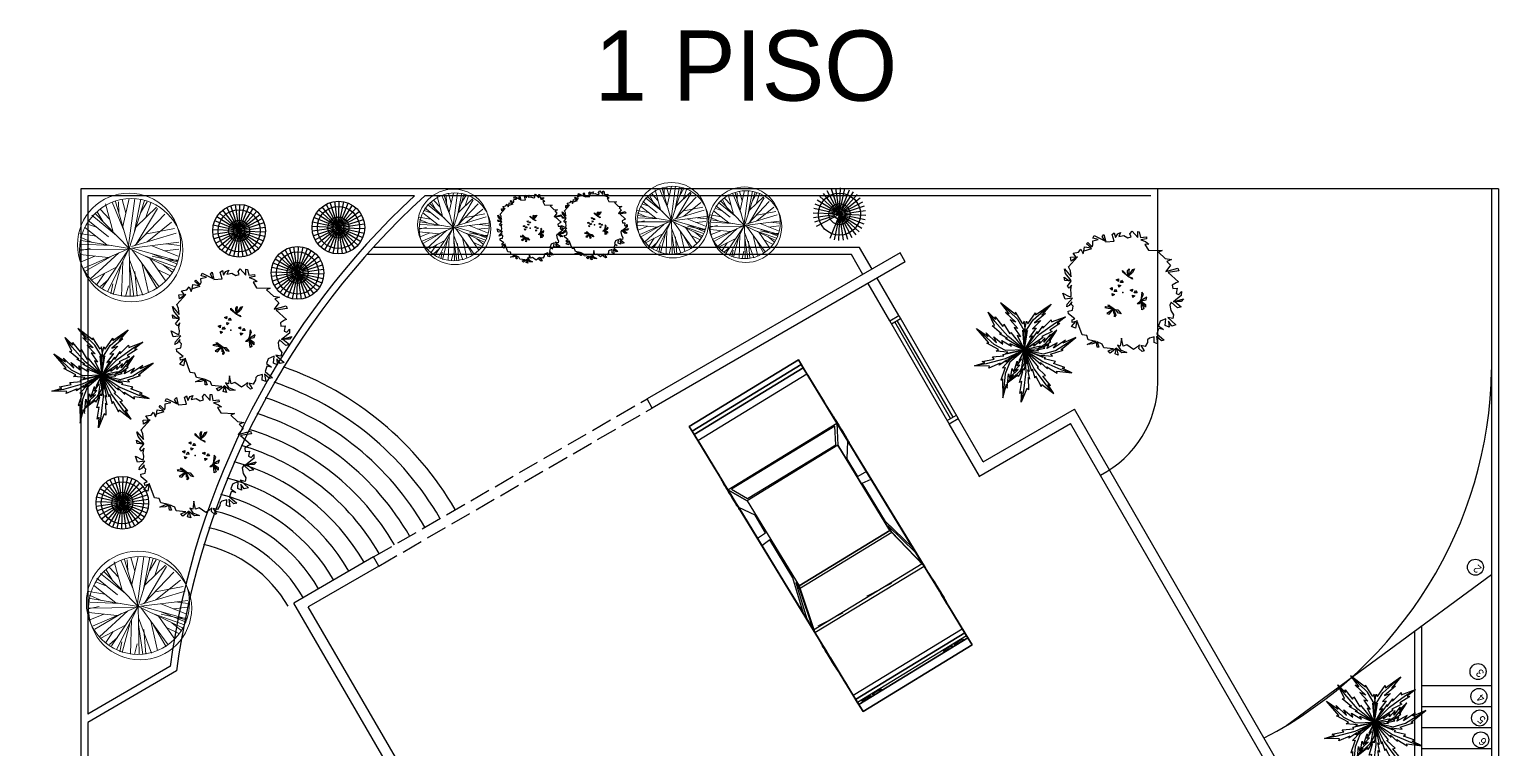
# Model space of a CAD drawing. Header units: millimetres. Extents: x 566 to 687, y 224 to 248.
# Drawn here: x 565.61 to 586.54, y 237.68 to 247.94 of the extents above; entities that cross this region are included whole.
import ezdxf
from ezdxf.enums import TextEntityAlignment as Align

# ---------------------------------------------------------------- set-up
doc = ezdxf.new("R2010")
doc.units = ezdxf.units.MM
doc.header["$LTSCALE"] = 0.05
doc.linetypes.add('ACAD_ISO02W100', pattern=[15, 12, -3])
for name, color, linetype in [('Arbol-Conservar', 84, 'Continuous'), ('escaleras', 30, 'Continuous'), ('muros', 2, 'Continuous'), ('ventanas', 1, 'Continuous')]:
    doc.layers.add(name, color=color, linetype=linetype)
doc.layers.add('Arbol-existente', color=40, linetype='Continuous', lineweight=9)
doc.layers.add('TEXTO', color=7, linetype='Continuous', lineweight=9)
doc.styles.add('ARIAL', font='arial.ttf')

# ---------------------------------------------------------------- blocks, each defined once
blk = doc.blocks.new('Arbol existente')
for p, q in [((-0.45, 1.65), (-1.79, 4.26)), ((-1.11, 3.54), (-1.59, 4.36)), ((0, 0), (-1.21, 4.41)), ((0, 0), (-0.63, 4.47)), ((-0.5, 3.5), (-0.4, 4.52)), ((-0.3, 2.14), (0.63, 4.6)), ((0.16, 3.35), (0, 4.6)), ((0, 0), (1.96, 4.28)), ((0.45, 0.98), (0.8, 4.58)), ((0.71, 1.56), (1.62, 4.34)), ((-1.86, 1.26), (-3.59, 2.88)), ((-1.18, 1.24), (-3.38, 3.1)), ((0, 0), (-3.12, 3.31)), ((-2.31, 2.68), (-2.79, 3.61)), ((-0.37, 1.34), (-2.48, 3.85)), ((0.11, 0.25), (3.42, 3.28)), ((0.9, 1.96), (3.1, 3.58)), ((1.94, 2.73), (2.55, 4)), ((2.76, 2.48), (3.37, 3.35)), ((-1.83, 0.24), (-4.17, 1.89)), ((-0.74, 0.78), (-3.91, 2.43)), ((0, 0), (3.9, 2.5)), ((1.44, 0.92), (3.68, 2.75)), ((2.98, 1.91), (4.19, 2.32)), ((3.11, 1.25), (4.44, 2.08)), ((-2.22, 0.32), (-4.54, 1.07)), ((-0.26, -0.08), (-4.54, 0.8)), ((1.71, -0.11), (4.75, 0.05)), ((1.82, 1.16), (4.49, 1.34)), ((2.19, 0.49), (4.7, 0.64)), ((3.66, 0.6), (4.57, 0.97)), ((-2.07, -0.61), (-4.66, -0.02)), ((-3.33, -0.32), (-4.66, -0.69)), ((-3.4, -0.99), (-4.54, -1.04)), ((0, 0), (-4.48, -1.31)), ((-1.64, -0.48), (-4.43, -1.65)), ((-1.97, -1.09), (-4.39, -1.96)), ((-2.12, -0.92), (-4.27, -2.12)), ((-0.18, -0.21), (-4.21, -2.19)), ((0, 0), (-3.12, -3.59)), ((-0.04, -0.27), (-2.34, -4.07)), ((-0.21, -0.56), (-0.34, -4.68)), ((-0.22, -0.74), (0.53, -4.62)), ((0, 0), (1.97, -4.34)), ((0, 0), (3.93, -2.44)), ((0, 0), (4.67, -0.29)), ((0.23, -0.15), (2.77, -3.87)), ((1.46, -0.9), (4.15, -2.17)), ((1.84, -1.14), (3.18, -3.53)), ((2.16, -0.13), (4.52, -1.64)), ((3.25, -0.83), (4.49, -0.92)), ((3.53, -0.22), (4.58, -0.55)), ((-3.34, -1.6), (-4.16, -2.25)), ((-1.42, -1.63), (-3.94, -2.55)), ((-2.63, -2.07), (-3.55, -3.1)), ((-2.32, -2.67), (-3.35, -3.4)), ((-0.31, -2.14), (-1.93, -4.27)), ((-0.84, -1.6), (-1.31, -4.54)), ((0.89, -1.97), (0.68, -4.65)), ((0.71, -1.56), (2.31, -4.22)), ((2.47, -2.27), (3.61, -2.99)), ((3.01, -1.86), (3.72, -2.59)), ((0.79, -3.25), (1.37, -4.57)), ((1.46, -3.22), (1.69, -4.42))]:
    blk.add_line(p, q)
for centre in [(-0.25, 0), (0.25, -0.25)]:
    blk.add_circle(centre, 4.9)
blk = doc.blocks.new('Urapan-0')
for points in [[(-5.38, 0.31), (-5.61, 0.82), (-6.64, 0.82), (-6.46, 1.06), (-5.75, 1.06), (-6.36, 1.57), (-5.99, 1.71), (-5.61, 1.25), (-5.33, 1.71), (-5.29, 1.95), (-5.47, 2.18), (-5.57, 2.65), (-5.15, 2.88), (-5.8, 3.07), (-5.71, 3.26), (-5.24, 3.26), (-5.01, 2.93), (-4.96, 3.35), (-4.87, 3.72), (-4.02, 3.82), (-3.84, 4.19), (-3.13, 3.68), (-3.6, 4.38), (-3.32, 4.52), (-3.88, 4.66), (-4.58, 4.42), (-4.21, 4.8), (-3.46, 4.84), (-4.07, 5.22), (-3.74, 5.36), (-3.46, 4.8), (-3.32, 5.64), (-2.99, 5.59), (-3.27, 5.08), (-2.43, 5.69), (-2.06, 5.5), (-1.49, 5.69), (-2.01, 5.97), (-1.87, 6.11), (-1.49, 5.78), (-1.26, 6.15), (-0.89, 6.57), (-1.12, 6.01), (-1.4, 5.73), (-0.65, 6.15), (-0.23, 5.92), (0.19, 6.2), (1.6, 5.45), (1.17, 6.15), (1.6, 6.29), (1.6, 5.59), (1.83, 5.92), (2.02, 5.73), (1.88, 5.45), (2.72, 5.5), (2.95, 5.31), (2.67, 4.94), (2.91, 4.56), (3.14, 4.56), (3.33, 4.33), (3.28, 4.8), (3.37, 5.08), (3.52, 4.84), (3.52, 4), (4.04, 4.6), (4.63, 4.28), (3.89, 4.1), (3.75, 3.97), (3.98, 3.68), (4.25, 3.46), (4.51, 3.05), (4.5, 3.44), (4.78, 3.4), (4.83, 2.74), (5.39, 3.16), (5.67, 2.93), (5.2, 2.88), (4.87, 2.69), (5.81, 2.55), (6.23, 2.27), (5.15, 2.41), (5.62, 1.99), (6.04, 1.81), (6.04, 0.4), (6.23, 1.2), (6.56, 0.92), (6.18, 0.5), (6.65, 0.4), (6.29, -0.03), (6.32, -0.43), (5.83, -0.22), (5.94, -0.49)], [(-0.45, 1.92), (-0.1, 1.96), (0.11, 1.94), (0.26, 2.06), (-0.45, 1.95), (0.02, 2.13), (0.31, 2.31), (0.35, 2.45), (-0.45, 1.96), (-0.26, 2.78), (-0.49, 2.65), (-0.48, 1.97), (-0.84, 1.7), (-1.39, 1.79), (-1.14, 1.91), (-0.83, 1.89), (-0.45, 1.95), (-1.08, 2.26), (-1.09, 2.49), (-0.89, 2.21), (-0.85, 2.31), (-0.51, 1.99)], [(-0.14, -6.06), (0.04, -5.68), (-0.94, -5.66), (-1.5, -6.03), (-1.26, -5.54), (-1.83, -5.52), (-1.92, -4.68), (-2.62, -5.8), (-2.9, -5.66), (-2.15, -4.77), (-3.61, -4.77), (-3.51, -4.54), (-3.37, -4.07), (-3.65, -3.84), (-3.98, -4.16), (-4.26, -3.7), (-4.54, -3.79), (-4.54, -4.21), (-4.82, -3.88), (-4.64, -2.85), (-5.24, -3.79), (-5.24, -3.42), (-4.73, -2.95), (-5.62, -3), (-5.38, -2.67), (-4.5, -2.67), (-4.59, -2.34), (-5.06, -1.97), (-5.57, -1.83), (-5.76, -1.5), (-5.29, -1.22), (-6.46, -1.22), (-6.23, -0.84), (-5.62, -0.99), (-6.09, -0.56), (-5.67, -0.42), (-5.24, -0.99), (-4.96, -0.38), (-5.15, 0.09), (-5.81, 0.04), (-5.38, 0.28)], [(-2.07, -0.61), (-2.65, -0.67), (-2.83, -0.47), (-2.03, -0.61), (-2.36, -1.08), (-2.24, -1.33), (-2.01, -0.59), (-1.75, -1.32), (-1.49, -1.37), (-2.01, -0.63), (-2.81, -0.21), (-2.73, 0.01), (-2.05, -0.63), (-2.1, -0.25), (-1.95, -0.14), (-1.99, -0.61)], [(5.51, -1.21), (5.94, -0.49), (6.21, -0.89), (5.61, -1.26), (6.26, -1.26), (6.26, -1.45), (5.61, -1.4), (5.7, -1.63), (5.98, -1.91), (5.65, -2.43), (6.17, -2.15), (6.26, -2.43), (5.04, -2.76), (5.56, -2.94), (5.56, -3.22), (4.9, -2.76), (4.29, -3.41), (4.9, -3.78), (4.86, -4.06), (4.44, -3.78), (4.53, -4.25), (4.39, -4.53), (4.25, -4.11), (3.92, -4.53), (3.45, -4.63), (3.26, -4.95), (3.55, -5.09), (3.59, -5.47), (2.7, -5.37), (3.12, -5.84), (2.98, -5.93), (2.47, -5.56), (2.05, -6.03), (1.91, -5.89), (2.28, -5.42), (1.81, -5.61), (1.35, -5.65), (1.63, -5.33), (0.97, -5.14), (-0.14, -6.06)], [(0.7, -1.61), (1.17, -2.07), (1.17, -2.31), (0.69, -1.63), (0.83, -2.5), (0.74, -2.68), (0.64, -2.25), (0.7, -1.64), (0.29, -1.8), (0.14, -1.73), (0.7, -1.63), (1.43, -1.59), (1.56, -1.72), (0.74, -1.64)]]:
    blk.add_lwpolyline(points)
for points in [[(0.74, 0.83), (0.51, 0.74), (0.54, 0.99)], [(0.53, 0.33), (0.74, 0.53), (0.81, 0.25)], [(1, 0.57), (1.26, 0.6), (1.16, 0.36)], [(-0.96, -0.48), (-1.19, -0.57), (-1.15, -0.32)], [(-1.16, -0.98), (-0.95, -0.78), (-0.88, -1.06)], [(-0.69, -0.74), (-0.43, -0.71), (-0.53, -0.95)], [(0.86, -0.3), (0.63, -0.39), (0.67, -0.15)], [(0.66, -0.8), (0.87, -0.6), (0.94, -0.88)], [(1.12, -0.56), (1.39, -0.53), (1.28, -0.77)]]:
    blk.add_lwpolyline(points, close=True)
blk.add_point((0, 0))
at = {"layer": 'TEXTO', "style": 'ARIAL'}
blk.add_attdef('0', text='', height=5, rotation=242.4412, dxfattribs=at).set_placement((-12.41, 6.48), align=Align.MIDDLE_CENTER)
blk = doc.blocks.new('Palma yuca-0')
for points in [[(0, 0), (0.285, 0.887), (0.196, 0.786), (0.21, 1.337), (0.121, 1.236), (-0.121, 1.826), (-0.145, 1.727), (-0.76, 2.383)], [(0, 0), (0.128, 0.902), (-0.085, 1.469), (-0.76, 2.383)], [(-0.76, 2.383), (-0.445, 1.79), (-0.603, 1.901), (-0.187, 1.357), (-0.446, 1.515), (-0.148, 1.052), (-0.32, 1.131), (-0.096, 0.64), (-0.227, 0.731), (0, 0)], [(0, 0), (0.405, 0.941), (0.913, 1.722), (1.257, 2.154), (1.005, 1.717), (1.127, 1.76), (0.786, 1.299), (0.91, 1.276), (0.538, 0.879), (0.616, 0.859), (0, 0), (0.268, 1.023), (0.298, 0.922), (0.411, 1.358), (0.44, 1.258), (0.678, 1.783), (0.719, 1.688), (1.257, 2.154)], [(0, 0), (-0.725, 0.724), (-1.264, 1.484), (-1.539, 1.963), (-1.226, 1.567), (-1.22, 1.697), (-0.918, 1.209), (-0.851, 1.316), (-0.619, 0.824), (-0.571, 0.89), (0, 0), (-0.852, 0.627), (-0.747, 0.617), (-1.111, 0.882), (-1.007, 0.873), (-1.407, 1.287), (-1.304, 1.29), (-1.539, 1.963)], [(0, 0), (-0.51, 0.43), (-0.418, 0.402), (-0.636, 0.732), (-0.544, 0.704), (-0.621, 1.154), (-0.57, 1.103), (-0.446, 1.735)], [(0, 0), (-0.421, 0.499), (-0.508, 0.924), (-0.446, 1.735)], [(-0.446, 1.735), (-0.411, 1.256), (-0.358, 1.383), (-0.403, 0.895), (-0.306, 1.089), (-0.31, 0.695), (-0.237, 0.808), (-0.186, 0.425), (-0.141, 0.53), (0, 0)], [(0, 0), (-0.955, 0.372), (-1.867, 0.558), (-2.417, 0.617), (-1.928, 0.49), (-2.045, 0.432), (-1.477, 0.352), (-1.548, 0.248), (-1.004, 0.234), (-1.044, 0.164), (0, 0), (-0.917, 0.527), (-0.866, 0.435), (-1.256, 0.661), (-1.205, 0.569), (-1.745, 0.768), (-1.707, 0.673), (-2.417, 0.617)], [(0, 0), (0.554, 0.749), (0.523, 0.618), (0.963, 0.951), (0.933, 0.82), (1.553, 0.967), (1.487, 0.891), (2.378, 0.775)], [(0, 0), (0.658, 0.63), (1.242, 0.789), (2.378, 0.775)], [(2.378, 0.775), (1.713, 0.684), (1.895, 0.621), (1.211, 0.641), (1.491, 0.523), (0.94, 0.494), (1.105, 0.401), (0.576, 0.296), (0.726, 0.243), (0, 0)], [(0, 0), (-1.012, -0.158), (-1.895, -0.455), (-2.4, -0.68), (-1.913, -0.545), (-1.985, -0.653), (-1.454, -0.437), (-1.463, -0.563), (-0.985, -0.302), (-0.985, -0.383), (0, 0), (-1.057, -0.005), (-0.967, -0.059), (-1.418, -0.059), (-1.328, -0.113), (-1.895, -0.212), (-1.814, -0.275), (-2.4, -0.68)], [(0, 0), (-0.876, -0.317), (-0.742, -0.325), (-1.186, -0.652), (-1.052, -0.66), (-1.37, -1.213), (-1.278, -1.171), (-1.421, -2.058)], [(0, 0), (-0.792, -0.451), (-1.111, -0.965), (-1.421, -2.058)], [(-1.421, -2.058), (-1.144, -1.447), (-1.136, -1.64), (-0.96, -0.978), (-0.926, -1.28), (-0.742, -0.76), (-0.7, -0.945), (-0.448, -0.467), (-0.44, -0.627), (0, 0)], [(0, 0), (-0.527, -0.409), (-0.434, -0.385), (-0.665, -0.705), (-0.572, -0.681), (-0.668, -1.128), (-0.614, -1.079), (-0.516, -1.716)], [(0, 0), (-0.441, -0.481), (-0.545, -0.902), (-0.516, -1.716)], [(-0.516, -1.716), (-0.462, -1.238), (-0.414, -1.368), (-0.439, -0.878), (-0.35, -1.076), (-0.339, -0.682), (-0.269, -0.798), (-0.203, -0.417), (-0.162, -0.524), (0, 0)], [(0, 0), (-0.038, -1.024), (-0.229, -1.936), (-0.393, -2.463), (-0.316, -1.964), (-0.415, -2.048), (-0.263, -1.495), (-0.387, -1.519), (-0.184, -1.014), (-0.264, -1.023), (0, 0), (0.119, -1.051), (0.055, -0.968), (0.108, -1.415), (0.044, -1.332), (0.012, -1.907), (-0.06, -1.834), (-0.393, -2.463)], [(0, 0), (1.023, 0.055), (1.948, -0.052), (2.489, -0.168), (1.985, -0.136), (2.078, -0.227), (1.513, -0.126), (1.548, -0.247), (1.026, -0.091), (1.043, -0.17), (0, 0), (1.035, 0.214), (0.958, 0.143), (1.399, 0.236), (1.322, 0.165), (1.898, 0.186), (1.832, 0.107), (2.489, -0.168)], [(0, 0), (0.685, -0.631), (0.558, -0.587), (0.842, -1.06), (0.715, -1.015), (0.795, -1.648), (0.726, -1.574), (0.515, -2.447)], [(0, 0), (0.556, -0.722), (0.651, -1.32), (0.515, -2.447)], [(0.515, -2.447), (0.496, -1.777), (0.414, -1.951), (0.507, -1.273), (0.359, -1.538), (0.39, -0.988), (0.28, -1.142), (0.233, -0.604), (0.163, -0.748), (0, 0)], [(0, 0), (0.518, -0.774), (0.494, -0.641), (0.918, -0.994), (0.894, -0.862), (1.507, -1.038), (1.444, -0.959), (2.34, -0.883)], [(0, 0), (0.628, -0.66), (1.205, -0.846), (2.34, -0.883)], [(2.34, -0.883), (1.68, -0.762), (1.865, -0.707), (1.18, -0.696), (1.465, -0.591), (0.917, -0.537), (1.085, -0.452), (0.562, -0.322), (0.714, -0.276), (0, 0)]]:
    blk.add_lwpolyline(points)
blk.add_point((0, 0))
at = {"layer": 'TEXTO', "style": 'ARIAL'}
blk.add_attdef('0', text='', height=2.5, rotation=242.44119, dxfattribs=at).set_placement((-3.103, 1.619), align=Align.MIDDLE_CENTER)
blk = doc.blocks.new('car')
at = {"color": 8, "extrusion": (-0.51416, 1.80689e-15, 0.857694), "const_width": 0.0127, "elevation": 0.047}
for points in [[(-1.452, 1.997), (-1.857, 2.033)], [(-0.64, 1.997), (-1.045, 2.033)]]:
    blk.add_lwpolyline(points, dxfattribs=at)
at = {"color": 8, "extrusion": (-1.22515e-16, 1, -1.83772e-16)}
for centre, radius in [((-1.259, 0.388, 1.941), 0.388), ((-1.259, 0.388, 1.945), 0.251), ((-3.962, 0.388, 1.941), 0.388), ((-3.962, 0.388, 1.945), 0.251)]:
    blk.add_circle(centre, radius, dxfattribs=at)
at = {"extrusion": (-1.22515e-16, 1, -1.83772e-16)}
for centre, radius in [((-1.259, 0.388, 1.948), 0.194), ((-1.259, 0.388, 1.948), 0.138), ((-3.962, 0.388, 1.948), 0.194), ((-3.962, 0.388, 1.948), 0.138)]:
    blk.add_circle(centre, radius, dxfattribs=at)
at = {"color": 7, "extrusion": (-0.985083, 9.05695e-16, 0.172078)}
for centre in [(-1.801, 0.876, -0.329), (-1.622, 0.876, -0.329), (-0.44, 0.876, -0.329), (-0.26, 0.876, -0.329)]:
    blk.add_circle(centre, 0.0762, dxfattribs=at)
at = {"color": 8, "extrusion": (-1.22515e-16, -1, -1.83772e-16)}
for centre, radius in [((1.259, 0.388, -0.12), 0.388), ((1.259, 0.388, -0.117), 0.251), ((3.962, 0.388, -0.12), 0.388), ((3.962, 0.388, -0.117), 0.251)]:
    blk.add_circle(centre, radius, dxfattribs=at)
at = {"extrusion": (-1.22515e-16, -1, -1.83772e-16)}
for centre, radius in [((1.259, 0.388, -0.114), 0.194), ((1.259, 0.388, -0.114), 0.138), ((3.962, 0.388, -0.114), 0.194), ((3.962, 0.388, -0.114), 0.138)]:
    blk.add_circle(centre, radius, dxfattribs=at)
at = {"color": 8}
for points in [[(0.462, 0.12, 0.713), (0.462, 1.941, 0.713), (0.343, 1.941, 0.673), (0.343, 0.12, 0.673)], [(0.343, 1.941, 0.673), (0.343, 0.12, 0.673), (0.343, 0.12, 0.488), (0.343, 1.941, 0.488)], [(0.343, 0.12, 0.488), (0.343, 1.941, 0.488), (0.546, 1.941, 0.434), (0.546, 0.12, 0.434)], [(0.462, 1.941, 0.713), (0.343, 1.941, 0.673), (0.343, 1.941, 0.488), (0.546, 1.941, 0.434)], [(4.864, 0.12, 0.401), (5.098, 0.12, 0.401), (5.098, 1.941, 0.401), (4.864, 1.941, 0.401)], [(5.098, 1.941, 0.627), (5.098, 1.941, 0.401), (4.864, 1.941, 0.401), (5.019, 1.941, 0.627)], [(5.019, 1.941, 0.627), (5.098, 1.941, 0.627), (5.098, 0.12, 0.627), (5.019, 0.12, 0.627)], [(5.098, 1.941, 0.627), (5.098, 1.941, 0.401), (5.098, 0.12, 0.401), (5.098, 0.12, 0.627)], [(0.462, 0.12, 0.713), (0.343, 0.12, 0.673), (0.343, 0.12, 0.488), (0.546, 0.12, 0.434)], [(5.098, 0.12, 0.627), (5.098, 0.12, 0.401), (4.864, 0.12, 0.401), (5.019, 0.12, 0.627)]]:
    blk.add_3dface(points, dxfattribs=at)
for points in [[(0.496, 0.12, 0.906), (0.496, 1.941, 0.906), (0.462, 1.941, 0.713), (0.462, 0.12, 0.713)], [(1.043, 1.941, 0.762), (0.885, 1.941, 0.604), (0.462, 1.941, 0.713), (0.496, 1.941, 0.906)], [(0.885, 1.941, 0.604), (0.827, 1.941, 0.388), (0.546, 1.941, 0.434), (0.462, 1.941, 0.713)], [(1.043, 1.941, 0.762), (1.259, 1.941, 0.82), (1.238, 1.941, 0.993), (0.496, 1.941, 0.906)], [(1.659, 1.941, 1.042), (1.659, 0.12, 1.042), (0.496, 0.12, 0.906), (0.496, 1.941, 0.906)], [(0.614, 0.12, 0.348), (0.546, 0.12, 0.434), (0.546, 1.941, 0.434), (0.614, 1.941, 0.348)], [(0.546, 1.941, 0.434), (0.614, 1.941, 0.348), (0.831, 1.941, 0.329), (0.827, 1.941, 0.388)], [(1.659, 1.941, 1.042), (1.474, 1.941, 0.762), (1.259, 1.941, 0.82), (1.238, 1.941, 0.993)], [(3.746, 1.941, 0.762), (3.744, 1.941, 1.059), (1.659, 1.941, 1.042), (1.474, 1.941, 0.762)], [(3.589, 1.941, 0.604), (3.746, 1.941, 0.762), (1.474, 1.941, 0.762), (1.632, 1.941, 0.604)], [(1.632, 1.941, 0.604), (1.68, 1.941, 0.426), (3.531, 1.941, 0.388), (3.589, 1.941, 0.604)], [(2.344, 1.789, 1.453), (1.659, 1.941, 1.042), (1.659, 0.12, 1.042), (2.344, 0.273, 1.453)], [(2.344, 1.789, 1.453), (1.659, 1.941, 1.042), (4.042, 1.941, 1.061), (3.766, 1.789, 1.453)], [(1.68, 1.941, 0.426), (1.69, 1.941, 0.277), (3.523, 1.941, 0.277), (3.531, 1.941, 0.388)], [(4.042, 1.941, 1.061), (3.962, 1.941, 0.82), (3.746, 1.941, 0.762), (3.744, 1.941, 1.059)], [(3.766, 1.789, 1.453), (4.042, 1.941, 1.061), (4.042, 0.12, 1.061), (3.766, 0.273, 1.453)], [(4.963, 1.941, 0.942), (4.042, 1.941, 1.061), (3.962, 1.941, 0.82), (4.178, 1.941, 0.762)], [(4.042, 0.12, 1.061), (4.963, 0.12, 0.942), (4.963, 1.941, 0.942), (4.042, 1.941, 1.061)], [(4.336, 1.941, 0.604), (4.178, 1.941, 0.762), (4.963, 1.941, 0.942), (4.963, 1.941, 0.81)], [(4.336, 1.941, 0.604), (4.963, 1.941, 0.81), (5.019, 1.941, 0.762), (5.019, 1.941, 0.627)], [(4.394, 1.941, 0.388), (4.336, 1.941, 0.604), (5.019, 1.941, 0.627), (4.864, 1.941, 0.401)], [(4.864, 1.941, 0.401), (4.839, 1.941, 0.365), (4.389, 1.941, 0.325), (4.394, 1.941, 0.388)], [(4.963, 0.12, 0.81), (5.019, 0.12, 0.762), (5.019, 1.941, 0.762), (4.963, 1.941, 0.81)], [(4.963, 0.12, 0.942), (4.963, 0.12, 0.81), (4.963, 1.941, 0.81), (4.963, 1.941, 0.942)], [(5.019, 0.12, 0.762), (5.019, 0.12, 0.627), (5.019, 1.941, 0.627), (5.019, 1.941, 0.762)], [(3.766, 1.789, 1.453), (2.344, 1.789, 1.453), (2.344, 0.273, 1.453), (3.766, 0.273, 1.453)], [(4.042, 0.12, 1.061), (3.766, 0.273, 1.453), (2.344, 0.273, 1.453), (1.659, 0.12, 1.042)], [(1.043, 0.12, 0.762), (0.885, 0.12, 0.604), (0.462, 0.12, 0.713), (0.496, 0.12, 0.906)], [(0.885, 0.12, 0.604), (0.827, 0.12, 0.388), (0.546, 0.12, 0.434), (0.462, 0.12, 0.713)], [(1.043, 0.12, 0.762), (1.259, 0.12, 0.82), (1.238, 0.12, 0.993), (0.496, 0.12, 0.906)], [(0.546, 0.12, 0.434), (0.614, 0.12, 0.348), (0.831, 0.12, 0.329), (0.827, 0.12, 0.388)], [(1.659, 0.12, 1.042), (1.474, 0.12, 0.762), (1.259, 0.12, 0.82), (1.238, 0.12, 0.993)], [(3.746, 0.12, 0.762), (3.744, 0.12, 1.059), (1.659, 0.12, 1.042), (1.474, 0.12, 0.762)], [(1.632, 0.12, 0.604), (1.68, 0.12, 0.426), (3.531, 0.12, 0.388), (3.589, 0.12, 0.604)], [(1.68, 0.12, 0.426), (1.69, 0.12, 0.277), (3.523, 0.12, 0.277), (3.531, 0.12, 0.388)], [(4.042, 0.12, 1.061), (3.962, 0.12, 0.82), (3.746, 0.12, 0.762), (3.744, 0.12, 1.059)], [(4.963, 0.12, 0.942), (4.042, 0.12, 1.061), (3.962, 0.12, 0.82), (4.178, 0.12, 0.762)], [(4.336, 0.12, 0.604), (4.178, 0.12, 0.762), (4.963, 0.12, 0.942), (4.963, 0.12, 0.81)], [(4.336, 0.12, 0.604), (4.963, 0.12, 0.81), (5.019, 0.12, 0.762), (5.019, 0.12, 0.627)], [(4.394, 0.12, 0.388), (4.336, 0.12, 0.604), (5.019, 0.12, 0.627), (4.864, 0.12, 0.401)], [(4.864, 0.12, 0.401), (4.839, 0.12, 0.365), (4.389, 0.12, 0.325), (4.394, 0.12, 0.388)]]:
    blk.add_3dface(points)
at = {"color": 4}
for points in [[(2.311, 1.802, 1.437), (2.311, 0.261, 1.437), (1.701, 0.125, 1.071), (1.701, 1.941, 1.071)], [(2.311, 1.802, 1.437), (2.412, 1.803, 1.423), (1.888, 1.939, 1.067), (1.701, 1.941, 1.071)], [(1.977, 1.939, 1.069), (2.488, 1.803, 1.425), (3.124, 1.803, 1.429), (3.108, 1.941, 1.073)], [(3.238, 1.802, 1.432), (3.53, 1.8, 1.439), (3.743, 1.941, 1.077), (3.235, 1.94, 1.076)], [(3.788, 0.294, 1.427), (4.022, 0.167, 1.094), (4.022, 1.894, 1.094), (3.788, 1.767, 1.427)], [(2.311, 0.261, 1.437), (2.412, 0.259, 1.423), (1.888, 0.122, 1.067), (1.701, 0.125, 1.071)], [(1.977, 0.123, 1.069), (2.488, 0.259, 1.425), (3.124, 0.259, 1.429), (3.108, 0.121, 1.073)], [(3.238, 0.26, 1.432), (3.53, 0.261, 1.439), (3.743, 0.12, 1.077), (3.235, 0.122, 1.076)]]:
    blk.add_3dface(points, dxfattribs=at)
at = {"invisible_edges": 2}
blk.add_3dface([(3.589, 0.12, 0.604), (3.746, 0.12, 0.762), (1.474, 0.12, 0.762), (1.632, 0.12, 0.604)], dxfattribs=at)

msp = doc.modelspace()

# ---------------------------------------------------------------- linework, layer by layer
at = {"layer": 'Arbol-Conservar'}
for p, q in [((577.1, 245.357), (576.877, 245.558)), ((577.151, 245.313), (576.925, 245.603)), ((577.12, 245.373), (576.979, 245.638)), ((577.153, 245.314), (577.04, 245.664)), ((577.145, 245.382), (577.103, 245.679)), ((577.156, 245.315), (577.169, 245.682)), ((577.158, 245.314), (577.296, 245.655)), ((577.16, 245.313), (577.406, 245.586)), ((577.171, 245.381), (577.233, 245.674)), ((577.195, 245.371), (577.354, 245.625)), ((577.215, 245.353), (577.451, 245.538)), ((568.545, 245.12), (568.323, 245.321)), ((568.597, 245.076), (568.37, 245.365)), ((568.566, 245.136), (568.425, 245.401)), ((568.599, 245.077), (568.485, 245.426)), ((568.591, 245.144), (568.549, 245.441)), ((568.601, 245.077), (568.614, 245.444)), ((568.604, 245.077), (568.742, 245.417)), ((568.606, 245.075), (568.852, 245.348)), ((568.617, 245.143), (568.679, 245.436)), ((568.641, 245.133), (568.8, 245.388)), ((570.01, 245.12), (569.698, 245.315)), ((569.96, 245.166), (569.737, 245.367)), ((570.011, 245.122), (569.785, 245.412)), ((569.981, 245.182), (569.84, 245.447)), ((570.014, 245.123), (569.9, 245.473)), ((570.005, 245.19), (569.964, 245.488)), ((570.016, 245.124), (570.029, 245.491)), ((570.019, 245.123), (570.156, 245.464)), ((570.021, 245.122), (570.267, 245.395)), ((570.031, 245.19), (570.094, 245.483)), ((570.056, 245.18), (570.215, 245.434)), ((570.075, 245.162), (570.311, 245.347)), ((577.08, 245.31), (576.781, 245.32)), ((577.148, 245.309), (576.789, 245.385)), ((577.086, 245.335), (576.808, 245.448)), ((577.149, 245.311), (576.837, 245.506)), ((577.162, 245.311), (577.487, 245.483)), ((577.163, 245.308), (577.527, 245.359)), ((577.227, 245.33), (577.512, 245.423)), ((568.594, 245.071), (568.234, 245.148)), ((568.532, 245.098), (568.254, 245.21)), ((568.595, 245.074), (568.283, 245.268)), ((568.608, 245.073), (568.932, 245.246)), ((568.609, 245.071), (568.973, 245.122)), ((568.66, 245.116), (568.897, 245.3)), ((568.673, 245.093), (568.958, 245.186)), ((569.941, 245.119), (569.641, 245.129)), ((570.008, 245.115), (569.645, 245.064)), ((570.009, 245.118), (569.649, 245.194)), ((569.946, 245.144), (569.668, 245.257)), ((570.009, 245.113), (569.685, 244.94)), ((570.011, 245.111), (569.765, 244.837)), ((570.013, 245.109), (569.875, 244.768)), ((570.016, 245.109), (570.003, 244.741)), ((570.018, 245.109), (570.132, 244.76)), ((570.021, 245.11), (570.247, 244.821)), ((570.022, 245.112), (570.334, 244.917)), ((570.023, 245.12), (570.347, 245.292)), ((570.023, 245.117), (570.387, 245.168)), ((570.023, 245.115), (570.383, 245.038)), ((570.087, 245.139), (570.373, 245.232)), ((570.091, 245.114), (570.391, 245.103)), ((577.148, 245.306), (576.784, 245.255)), ((577.084, 245.284), (576.799, 245.191)), ((577.149, 245.304), (576.824, 245.131)), ((577.153, 245.3), (577.015, 244.96)), ((577.14, 245.234), (577.077, 244.94)), ((577.155, 245.3), (577.142, 244.933)), ((577.158, 245.3), (577.271, 244.951)), ((577.16, 245.301), (577.386, 245.012)), ((577.162, 245.303), (577.473, 245.109)), ((577.163, 245.306), (577.522, 245.229)), ((577.166, 245.233), (577.208, 244.936)), ((577.191, 245.241), (577.331, 244.976)), ((577.211, 245.257), (577.434, 245.056)), ((577.225, 245.279), (577.503, 245.167)), ((577.23, 245.305), (577.53, 245.294)), ((568.526, 245.072), (568.226, 245.083)), ((568.594, 245.069), (568.23, 245.017)), ((568.53, 245.046), (568.245, 244.954)), ((568.595, 245.066), (568.27, 244.894)), ((568.542, 245.023), (568.306, 244.839)), ((568.596, 245.064), (568.35, 244.791)), ((568.561, 245.006), (568.402, 244.752)), ((568.598, 245.063), (568.461, 244.722)), ((568.586, 244.996), (568.523, 244.703)), ((568.601, 245.062), (568.588, 244.695)), ((568.604, 245.062), (568.717, 244.713)), ((568.606, 245.064), (568.832, 244.774)), ((568.608, 245.066), (568.919, 244.871)), ((568.609, 245.068), (568.968, 244.992)), ((568.612, 244.995), (568.653, 244.698)), ((568.636, 245.003), (568.777, 244.739)), ((568.657, 245.019), (568.88, 244.819)), ((568.671, 245.042), (568.949, 244.929)), ((568.676, 245.067), (568.976, 245.057)), ((569.945, 245.093), (569.659, 245)), ((569.957, 245.07), (569.72, 244.885)), ((569.976, 245.053), (569.817, 244.798)), ((570, 245.043), (569.938, 244.749)), ((570.026, 245.042), (570.068, 244.745)), ((570.051, 245.05), (570.192, 244.785)), ((570.072, 245.066), (570.295, 244.865)), ((570.085, 245.088), (570.364, 244.976)), ((569.378, 244.52), (569.155, 244.72)), ((569.429, 244.475), (569.203, 244.765)), ((569.398, 244.536), (569.258, 244.801)), ((569.431, 244.477), (569.318, 244.826)), ((569.423, 244.544), (569.381, 244.841)), ((569.434, 244.477), (569.447, 244.844)), ((569.436, 244.476), (569.574, 244.817)), ((569.439, 244.475), (569.685, 244.748)), ((569.449, 244.543), (569.512, 244.836)), ((569.473, 244.533), (569.632, 244.788)), ((569.493, 244.516), (569.729, 244.7)), ((569.359, 244.472), (569.059, 244.483)), ((569.426, 244.471), (569.067, 244.547)), ((569.364, 244.498), (569.086, 244.61)), ((569.427, 244.474), (569.116, 244.668)), ((569.44, 244.473), (569.765, 244.646)), ((569.441, 244.471), (569.805, 244.522)), ((569.505, 244.493), (569.79, 244.585)), ((569.426, 244.468), (569.062, 244.417)), ((569.362, 244.446), (569.077, 244.354)), ((569.427, 244.466), (569.103, 244.293)), ((569.375, 244.423), (569.138, 244.239)), ((569.429, 244.464), (569.183, 244.191)), ((569.394, 244.406), (569.235, 244.152)), ((569.431, 244.463), (569.293, 244.122)), ((569.418, 244.396), (569.356, 244.103)), ((569.433, 244.462), (569.421, 244.095)), ((569.436, 244.462), (569.55, 244.113)), ((569.438, 244.464), (569.665, 244.174)), ((569.44, 244.466), (569.752, 244.271)), ((569.441, 244.468), (569.8, 244.392)), ((569.444, 244.395), (569.486, 244.098)), ((569.469, 244.403), (569.61, 244.138)), ((569.489, 244.419), (569.712, 244.219)), ((569.503, 244.441), (569.781, 244.329)), ((569.509, 244.467), (569.808, 244.456)), ((566.935, 241.205), (566.822, 241.554)), ((566.927, 241.272), (566.885, 241.569)), ((566.938, 241.205), (566.951, 241.572)), ((566.94, 241.205), (567.078, 241.545)), ((566.953, 241.271), (567.016, 241.564)), ((566.868, 241.226), (566.59, 241.338)), ((566.931, 241.202), (566.62, 241.396)), ((566.882, 241.248), (566.659, 241.448)), ((566.933, 241.203), (566.707, 241.493)), ((566.902, 241.264), (566.762, 241.529)), ((566.943, 241.203), (567.189, 241.476)), ((566.944, 241.201), (567.269, 241.374)), ((566.977, 241.261), (567.136, 241.516)), ((566.997, 241.244), (567.233, 241.428)), ((566.863, 241.2), (566.563, 241.211)), ((566.93, 241.197), (566.566, 241.145)), ((566.93, 241.199), (566.571, 241.276)), ((566.866, 241.174), (566.581, 241.082)), ((566.931, 241.194), (566.607, 241.022)), ((566.879, 241.151), (566.642, 240.967)), ((566.933, 241.192), (566.687, 240.919)), ((566.898, 241.134), (566.739, 240.88)), ((566.935, 241.191), (566.797, 240.85)), ((566.922, 241.124), (566.86, 240.831)), ((566.937, 241.19), (566.925, 240.823)), ((566.94, 241.19), (567.054, 240.841)), ((566.942, 241.192), (567.169, 240.902)), ((566.944, 241.194), (567.256, 240.999)), ((566.945, 241.199), (567.309, 241.25)), ((566.945, 241.196), (567.304, 241.12)), ((566.973, 241.131), (567.114, 240.866)), ((566.993, 241.147), (567.216, 240.947)), ((567.007, 241.169), (567.285, 241.057)), ((567.009, 241.221), (567.294, 241.313)), ((567.013, 241.195), (567.312, 241.184)), ((566.948, 241.123), (566.99, 240.826))]:
    msp.add_line(p, q, dxfattribs=at)
for centre, radius in [((577.155, 245.307), 0.3), ((568.601, 245.07), 0.375), ((568.601, 245.07), 0.3), ((570.016, 245.116), 0.375), ((570.016, 245.116), 0.3), ((577.155, 245.307), 0.15), ((577.155, 245.307), 0.075), ((577.155, 245.307), 0.0075), ((568.601, 245.07), 0.15), ((568.601, 245.07), 0.075), ((570.016, 245.116), 0.15), ((570.016, 245.116), 0.075), ((570.016, 245.116), 0.0075), ((568.601, 245.07), 0.0075), ((569.434, 244.47), 0.375), ((569.434, 244.47), 0.3), ((569.434, 244.47), 0.15), ((569.434, 244.47), 0.075), ((569.434, 244.47), 0.0075), ((566.938, 241.198), 0.375), ((566.938, 241.198), 0.3), ((566.938, 241.198), 0.15), ((566.938, 241.198), 0.075), ((566.938, 241.198), 0.0075)]:
    msp.add_circle(centre, radius, dxfattribs=at)
at = {"layer": 'escaleras'}
for centre in [(586.214, 240.281), (586.251, 238.795), (586.264, 238.441), (586.274, 238.134), (586.291, 237.822)]:
    msp.add_circle(centre, 0.114, dxfattribs=at)
at = {"layer": 'muros', "color": 2}
for p, q in [((566.345, 245.669), (566.345, 225.569)), ((586.545, 245.669), (566.345, 245.669)), ((566.445, 245.569), (566.445, 238.188)), ((571.099, 245.569), (566.445, 245.569)), ((581.592, 245.569), (571.246, 245.569)), ((581.692, 242.913), (581.692, 245.669)), ((586.445, 245.669), (586.445, 235.643)), ((586.545, 245.669), (586.545, 225.569)), ((577.325, 244.732), (570.42, 244.732)), ((577.441, 244.832), (570.51, 244.832)), ((577.488, 244.45), (577.325, 244.732)), ((577.618, 244.525), (577.441, 244.832)), ((583.526, 238.031), (586.445, 240.179)), ((585.345, 239.369), (585.345, 236.518)), ((585.445, 239.443), (585.445, 236.451)), ((567.617, 238.866), (566.445, 238.188)), ((567.709, 238.804), (566.445, 238.072)), ((585.445, 238.599), (586.445, 238.599)), ((585.445, 238.299), (586.445, 238.299)), ((566.445, 238.072), (566.445, 236.113)), ((585.445, 237.999), (586.445, 237.999)), ((585.445, 237.699), (586.445, 237.699))]:
    msp.add_line(p, q, dxfattribs=at)
at = {"layer": 'muros'}
for p, q in [((578.019, 244.757), (574.413, 242.677)), ((578.09, 244.627), (578.019, 244.757)), ((578.09, 244.627), (574.488, 242.547)), ((577.618, 244.525), (577.617, 244.527)), ((577.87, 243.789), (577.562, 244.322)), ((578, 243.864), (577.692, 244.397)), ((577.87, 243.789), (578, 243.864)), ((574.488, 242.547), (574.413, 242.677)), ((578.717, 242.322), (578.847, 242.397)), ((579.203, 241.78), (578.847, 242.397)), ((579.203, 241.78), (580.502, 242.53)), ((583.912, 236.623), (580.502, 242.53)), ((579.148, 241.575), (578.717, 242.322)), ((579.142, 241.571), (580.447, 242.325)), ((583.706, 236.68), (580.447, 242.325)), ((570.516, 240.427), (569.379, 239.77)), ((570.591, 240.297), (569.595, 239.722)), ((570.591, 240.297), (570.516, 240.427)), ((571.681, 235.812), (569.379, 239.77)), ((569.39, 239.777), (569.39, 239.777)), ((569.509, 239.845), (569.509, 239.845)), ((569.595, 239.722), (569.584, 239.716)), ((571.768, 235.962), (569.584, 239.716))]:
    msp.add_line(p, q, dxfattribs=at)
at = {"layer": 'muros', "color": 1, "linetype": 'ACAD_ISO02W100', "ltscale": 0.5}
for p, q in [((570.516, 240.427), (574.413, 242.677)), ((570.591, 240.297), (574.488, 242.547))]:
    msp.add_line(p, q, dxfattribs=at)
at = {"layer": 'muros', "color": 2}
for centre, radius, start, end in [((578.753, 237.338), 11.24, 132.9191, 172.1863), ((578.753, 237.338), 11.14, 132.3631, 172.4375), ((580.428, 243.189), 6.018, 297.4713, 359.0701), ((580.174, 242.938), 1.518, 297.4713, 359.0701)]:
    msp.add_arc(centre, radius, start, end, dxfattribs=at)
at = {"layer": 'muros', "color": 4}
for radius, end in [(4.6, 70.5228), (4.35, 71.179), (4.1, 71.8338), (3.85, 72.4872), (3.6, 73.1392), (3.35, 73.7901), (3.1, 74.4398), (2.85, 75.0885), (2.6, 75.7362), (2.35, 76.3831), (2.1, 77.0292), (1.85, 77.6747)]:
    msp.add_arc((567.699, 238.796), radius, 30.0981, end, dxfattribs=at)
at = {"layer": 'ventanas'}
for p, q in [((578, 243.864), (578.847, 242.397)), ((578.717, 242.322), (577.87, 243.789)), ((577.895, 243.746), (578.024, 243.821)), ((578.738, 242.396), (577.942, 243.774)), ((578.772, 242.416), (577.977, 243.794)), ((578.69, 242.368), (578.82, 242.443))]:
    msp.add_line(p, q, dxfattribs=at)

# ---------------------------------------------------------------- block references
at = {"layer": 'Arbol-Conservar', "rotation": 138}
for name, p, xscale, yscale, zscale in [('Urapan-0', (572.75, 245.106), 0.07507121988548354, 0.07507121988548354, 0.07507121988548367), ('Urapan-0', (573.666, 245.153), 0.07507121988548354, 0.07507121988548354, 0.07507121988548367), ('Urapan-0', (581.189, 244.193), 0.1349999999999998, 0.1349999999999998, 0.135), ('Urapan-0', (568.484, 243.657), 0.1349999999999998, 0.1349999999999998, 0.135), ('Palma yuca-0', (579.792, 243.376), 0.3000000000000007, 0.2999999999999998, 0.3), ('Palma yuca-0', (566.647, 243.013), 0.3000000000000007, 0.2999999999999998, 0.3), ('Urapan-0', (567.975, 241.873), 0.1349999999999998, 0.1349999999999998, 0.135), ('Palma yuca-0', (584.777, 238.069), 0.3000000000000007, 0.2999999999999998, 0.3)]:
    msp.add_blockref(name, p, dxfattribs=dict(at, xscale=xscale, yscale=yscale, zscale=zscale))
at = {"layer": 'Arbol-existente', "color": 125, "rotation": 137.9890997350553}
for p, xscale, yscale, zscale in [((574.762, 245.211), 0.104042380919826, 0.1040423809204398, 0.1040423809204399), ((567.036, 244.819), 0.149999999999115, 0.1499999999999999, 0.15), ((571.657, 245.117), 0.104042380919826, 0.1040423809204398, 0.1040423809204399), ((575.802, 245.147), 0.104042380919826, 0.1040423809204398, 0.1040423809204399), ((567.163, 239.722), 0.149999999999115, 0.1499999999999999, 0.15)]:
    msp.add_blockref('Arbol existente', p, dxfattribs=dict(at, xscale=xscale, yscale=yscale, zscale=zscale))
at = {"layer": 'muros', "color": 9, "rotation": 121.3802966823451}
msp.add_blockref('car', (579.326, 238.944), dxfattribs=at)

# ---------------------------------------------------------------- texts
at = {"layer": 'escaleras', "char_height": 0.11401, "width": 0.0029, "attachment_point": 1, "rotation": 138}
for s, insert in [('{\\fHalibut|b0|i0|c0|p34;2}', (586.234, 240.185)), ('{\\fHalibut|b0|i0|c0|p34;3}', (586.271, 238.7)), ('{\\fHalibut|b0|i0|c0|p34;4}', (586.284, 238.345)), ('{\\fHalibut|b0|i0|c0|p34;5}', (586.294, 238.038)), ('{\\fHalibut|b0|i0|c0|p34;6}', (586.311, 237.726))]:
    msp.add_mtext(s, dxfattribs=dict(at, insert=insert))
at = {"layer": 'muros', "color": 2}
msp.add_text('1 PISO', height=1, dxfattribs=at).set_placement((573.667, 246.922))

doc.saveas('drawing.dxf')
